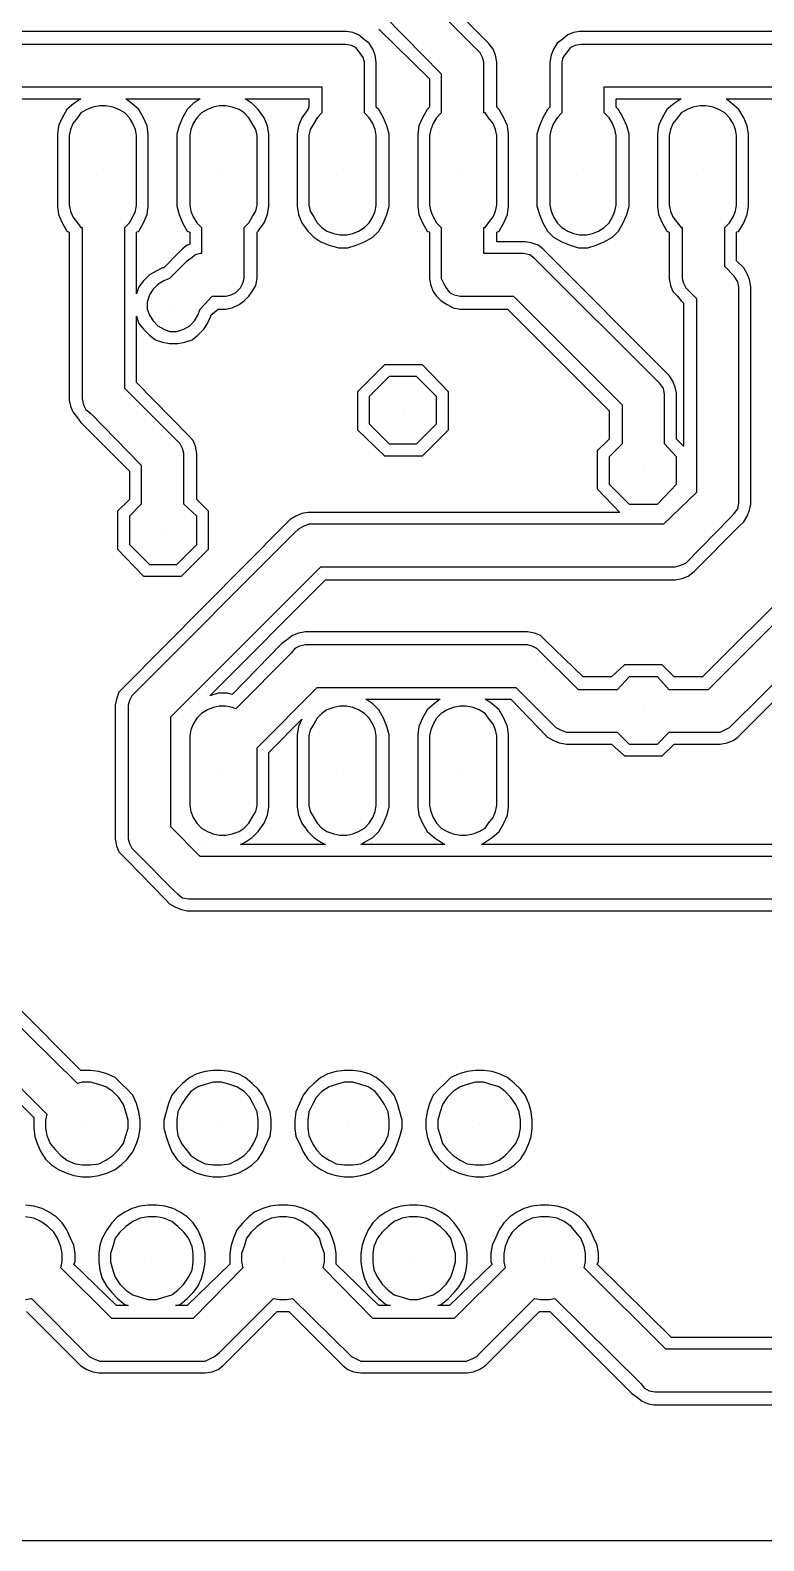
# Model space of a CAD drawing. Extents: x -4564 to 93, y -2074 to 43.
# Drawn here: x -2500 to -1879, y -2074 to -796 of the extents above; entities that cross this region are included whole.
import ezdxf

# ---------------------------------------------------------------- set-up
doc = ezdxf.new("R2010")
doc.units = 0
for name, color, linetype in [('1', 1, 'CONTINUOUS'), ('12', 12, 'CONTINUOUS'), ('3', 3, 'CONTINUOUS'), ('4', 4, 'CONTINUOUS')]:
    doc.layers.add(name, color=color, linetype=linetype)

msp = doc.modelspace()

# ---------------------------------------------------------------- linework, layer by layer
at = {"layer": '1'}
for p, q in [((-2438, -914), (-2438, -914)), ((-2337, -914), (-2337, -914)), ((-2235, -914), (-2235, -914)), ((-2134, -914), (-2134, -914)), ((-2032, -914), (-2032, -914)), ((-1930, -914), (-1930, -914)), ((-2184, -1118), (-2184, -1118)), ((-1981, -1168), (-1981, -1168)), ((-2388, -1219), (-2388, -1219)), ((-1981, -1372), (-1981, -1372)), ((-2337, -1422), (-2337, -1422)), ((-2235, -1422), (-2235, -1422)), ((-2134, -1422), (-2134, -1422))]:
    msp.add_line(p, q, dxfattribs=at)
at = {"layer": '12'}
for p, q in [((-2452, -1721), (-2452, -1721)), ((-2341, -1721), (-2341, -1721)), ((-2231, -1721), (-2231, -1721)), ((-2120, -1721), (-2120, -1721)), ((-2397, -1835), (-2397, -1835)), ((-2286, -1835), (-2286, -1835)), ((-2175, -1835), (-2175, -1835)), ((-2065, -1835), (-2065, -1835))]:
    msp.add_line(p, q, dxfattribs=at)
at = {"layer": '3'}
for p, q in [((-2119, -815), (-2182, -752)), ((-2200, -784), (-2152, -833)), ((-2233, -808), (-2848, -808)), ((-2228, -809), (-2233, -808)), ((-2224, -811), (-2228, -809)), ((-2221, -815), (-2224, -811)), ((-2218, -819), (-2221, -815)), ((-2117, -819), (-2119, -815)), ((-2046, -815), (-2049, -819)), ((-2043, -811), (-2046, -815)), ((-2039, -809), (-2043, -811)), ((-2034, -808), (-2039, -809)), ((-1741, -808), (-2034, -808)), ((-2217, -823), (-2218, -819)), ((-2217, -866), (-2217, -823)), ((-2116, -823), (-2117, -819)), ((-2116, -866), (-2116, -823)), ((-2049, -819), (-2050, -823)), ((-2050, -823), (-2050, -866)), ((-2152, -833), (-2152, -866)), ((-2838, -844), (-2253, -844)), ((-2253, -844), (-2253, -866)), ((-2014, -866), (-2014, -844)), ((-2014, -844), (-1731, -844)), ((-2457, -866), (-2460, -870)), ((-2452, -863), (-2457, -866)), ((-2447, -861), (-2452, -863)), ((-2441, -860), (-2447, -861)), ((-2436, -860), (-2441, -860)), ((-2430, -861), (-2436, -860)), ((-2425, -863), (-2430, -861)), ((-2420, -866), (-2425, -863)), ((-2416, -870), (-2420, -866)), ((-2355, -866), (-2359, -870)), ((-2350, -863), (-2355, -866)), ((-2345, -861), (-2350, -863)), ((-2340, -860), (-2345, -861)), ((-2334, -860), (-2340, -860)), ((-2329, -861), (-2334, -860)), ((-2323, -863), (-2329, -861)), ((-2319, -866), (-2323, -863)), ((-2315, -870), (-2319, -866)), ((-2253, -866), (-2257, -870)), ((-2253, -866), (-2253, -866)), ((-2213, -870), (-2217, -866)), ((-2217, -866), (-2217, -866)), ((-2152, -866), (-2156, -870)), ((-2152, -866), (-2152, -866)), ((-2115, -866), (-2116, -866)), ((-2112, -870), (-2115, -866)), ((-2050, -866), (-2054, -870)), ((-2050, -866), (-2050, -866)), ((-2010, -870), (-2014, -866)), ((-2014, -866), (-2014, -866)), ((-1949, -866), (-1952, -870)), ((-1944, -863), (-1949, -866)), ((-1939, -861), (-1944, -863)), ((-1933, -860), (-1939, -861)), ((-1928, -860), (-1933, -860)), ((-1922, -861), (-1928, -860)), ((-1917, -863), (-1922, -861)), ((-1912, -866), (-1917, -863)), ((-1908, -870), (-1912, -866)), ((-2466, -880), (-2467, -885)), ((-2464, -875), (-2466, -880)), ((-2460, -870), (-2464, -875)), ((-2413, -875), (-2416, -870)), ((-2411, -880), (-2413, -875)), ((-2410, -885), (-2411, -880)), ((-2364, -880), (-2365, -885)), ((-2362, -875), (-2364, -880)), ((-2359, -870), (-2362, -875)), ((-2312, -875), (-2315, -870)), ((-2309, -880), (-2312, -875)), ((-2308, -885), (-2309, -880)), ((-2263, -880), (-2264, -885)), ((-2260, -875), (-2263, -880)), ((-2257, -870), (-2260, -875)), ((-2210, -875), (-2213, -870)), ((-2208, -880), (-2210, -875)), ((-2207, -885), (-2208, -880)), ((-2161, -880), (-2162, -885)), ((-2159, -875), (-2161, -880)), ((-2156, -870), (-2159, -875)), ((-2108, -875), (-2112, -870)), ((-2106, -880), (-2108, -875)), ((-2105, -885), (-2106, -880)), ((-2059, -880), (-2060, -885)), ((-2057, -875), (-2059, -880)), ((-2054, -870), (-2057, -875)), ((-2007, -875), (-2010, -870)), ((-2005, -880), (-2007, -875)), ((-2004, -885), (-2005, -880)), ((-1958, -880), (-1959, -885)), ((-1956, -875), (-1958, -880)), ((-1952, -870), (-1956, -875)), ((-1905, -875), (-1908, -870)), ((-1903, -880), (-1905, -875)), ((-1902, -885), (-1903, -880)), ((-2467, -885), (-2467, -944)), ((-2410, -944), (-2410, -885)), ((-2365, -885), (-2365, -944)), ((-2308, -944), (-2308, -885)), ((-2264, -885), (-2264, -944)), ((-2207, -944), (-2207, -885)), ((-2162, -885), (-2162, -944)), ((-2105, -944), (-2105, -885)), ((-2060, -885), (-2060, -944)), ((-2004, -944), (-2004, -885)), ((-1959, -885), (-1959, -944)), ((-1902, -944), (-1902, -885)), ((-2467, -944), (-2466, -949)), ((-2411, -949), (-2410, -944)), ((-2410, -944), (-2410, -944)), ((-2365, -944), (-2364, -949)), ((-2309, -949), (-2308, -944)), ((-2308, -944), (-2308, -944)), ((-2264, -944), (-2263, -949)), ((-2208, -949), (-2207, -944)), ((-2162, -944), (-2161, -949)), ((-2106, -949), (-2105, -944)), ((-2060, -944), (-2059, -949)), ((-2005, -949), (-2004, -944)), ((-2004, -944), (-2004, -944)), ((-1959, -944), (-1958, -949)), ((-1903, -949), (-1902, -944)), ((-2466, -949), (-2464, -954)), ((-2464, -954), (-2460, -959)), ((-2416, -959), (-2413, -954)), ((-2413, -954), (-2411, -949)), ((-2364, -949), (-2362, -954)), ((-2362, -954), (-2359, -959)), ((-2315, -959), (-2312, -954)), ((-2312, -954), (-2309, -949)), ((-2263, -949), (-2260, -954)), ((-2260, -954), (-2257, -959)), ((-2213, -959), (-2210, -954)), ((-2210, -954), (-2208, -949)), ((-2161, -949), (-2159, -954)), ((-2159, -954), (-2156, -959)), ((-2112, -959), (-2108, -954)), ((-2108, -954), (-2106, -949)), ((-2059, -949), (-2057, -954)), ((-2057, -954), (-2054, -959)), ((-2010, -959), (-2007, -954)), ((-2007, -954), (-2005, -949)), ((-1958, -949), (-1956, -954)), ((-1956, -954), (-1952, -959)), ((-1908, -959), (-1905, -954)), ((-1905, -954), (-1903, -949)), ((-2460, -959), (-2457, -963)), ((-2457, -963), (-2456, -963)), ((-2456, -963), (-2456, -1108)), ((-2420, -963), (-2416, -959)), ((-2420, -1099), (-2420, -963)), ((-2420, -963), (-2420, -963)), ((-2359, -959), (-2355, -963)), ((-2355, -963), (-2355, -963)), ((-2355, -963), (-2355, -985)), ((-2319, -963), (-2315, -959)), ((-2319, -1006), (-2319, -963)), ((-2319, -963), (-2319, -963)), ((-2257, -959), (-2253, -963)), ((-2253, -963), (-2249, -966)), ((-2249, -966), (-2243, -968)), ((-2243, -968), (-2238, -969)), ((-2238, -969), (-2232, -969)), ((-2232, -969), (-2227, -968)), ((-2227, -968), (-2222, -966)), ((-2222, -966), (-2217, -963)), ((-2217, -963), (-2213, -959)), ((-2156, -959), (-2152, -963)), ((-2152, -963), (-2152, -963)), ((-2152, -963), (-2152, -1006)), ((-2116, -985), (-2116, -963)), ((-2116, -963), (-2115, -963)), ((-2115, -963), (-2112, -959)), ((-2054, -959), (-2050, -963)), ((-2050, -963), (-2045, -966)), ((-2045, -966), (-2040, -968)), ((-2040, -968), (-2035, -969)), ((-2035, -969), (-2029, -969)), ((-2029, -969), (-2024, -968)), ((-2024, -968), (-2019, -966)), ((-2019, -966), (-2014, -963)), ((-2014, -963), (-2010, -959)), ((-1952, -959), (-1949, -963)), ((-1949, -963), (-1948, -963)), ((-1948, -963), (-1948, -1006)), ((-1912, -963), (-1908, -959)), ((-1912, -996), (-1912, -963)), ((-1912, -963), (-1912, -963)), ((-2368, -992), (-2382, -1006)), ((-2364, -989), (-2368, -992)), ((-2360, -986), (-2364, -989)), ((-2356, -985), (-2360, -986)), ((-2355, -985), (-2356, -985)), ((-2082, -985), (-2116, -985)), ((-2077, -986), (-2082, -985)), ((-2073, -989), (-2077, -986)), ((-1967, -1095), (-2073, -989)), ((-1904, -1004), (-1912, -996)), ((-2387, -1008), (-2392, -1011)), ((-2382, -1006), (-2387, -1008)), ((-2320, -1010), (-2319, -1006)), ((-2152, -1006), (-2150, -1010)), ((-1948, -1006), (-1947, -1010)), ((-1901, -1009), (-1904, -1004)), ((-1900, -1013), (-1901, -1009)), ((-2399, -1020), (-2401, -1026)), ((-2396, -1015), (-2399, -1020)), ((-2392, -1011), (-2396, -1015)), ((-2356, -1032), (-2346, -1021)), ((-2346, -1021), (-2334, -1021)), ((-2334, -1021), (-2330, -1020)), ((-2330, -1020), (-2326, -1018)), ((-2326, -1018), (-2322, -1014)), ((-2322, -1014), (-2320, -1010)), ((-2150, -1010), (-2148, -1014)), ((-2148, -1014), (-2145, -1018)), ((-2145, -1018), (-2141, -1020)), ((-2141, -1020), (-2136, -1021)), ((-2136, -1021), (-2091, -1021)), ((-2091, -1021), (-1999, -1113)), ((-1947, -1010), (-1945, -1014)), ((-1945, -1014), (-1941, -1018)), ((-1941, -1018), (-1941, -1018)), ((-1941, -1018), (-1936, -1023)), ((-1900, -1196), (-1900, -1013)), ((-2401, -1026), (-2401, -1032)), ((-2401, -1032), (-2399, -1037)), ((-2358, -1037), (-2356, -1032)), ((-1936, -1023), (-1936, -1187)), ((-2399, -1037), (-2396, -1042)), ((-2396, -1042), (-2392, -1046)), ((-2392, -1046), (-2387, -1049)), ((-2370, -1049), (-2365, -1046)), ((-2365, -1046), (-2361, -1042)), ((-2361, -1042), (-2358, -1037)), ((-2387, -1049), (-2382, -1051)), ((-2382, -1051), (-2376, -1051)), ((-2376, -1051), (-2370, -1049)), ((-2373, -1146), (-2420, -1099)), ((-2196, -1089), (-2213, -1106)), ((-2173, -1089), (-2196, -1089)), ((-2156, -1106), (-2173, -1089)), ((-1964, -1099), (-1967, -1095)), ((-1963, -1104), (-1964, -1099)), ((-2456, -1108), (-2455, -1113)), ((-2213, -1106), (-2213, -1129)), ((-2213, -1106), (-2213, -1106)), ((-2156, -1129), (-2156, -1106)), ((-1963, -1146), (-1963, -1104)), ((-2455, -1113), (-2453, -1117)), ((-2453, -1117), (-2449, -1120)), ((-2449, -1120), (-2406, -1164)), ((-1999, -1113), (-1999, -1146)), ((-2213, -1129), (-2196, -1146)), ((-2173, -1146), (-2156, -1129)), ((-2371, -1150), (-2373, -1146)), ((-2370, -1154), (-2371, -1150)), ((-2196, -1146), (-2173, -1146)), ((-1999, -1146), (-2010, -1157)), ((-1953, -1157), (-1963, -1146)), ((-2370, -1197), (-2370, -1154)), ((-2010, -1157), (-2010, -1180)), ((-2010, -1157), (-2010, -1157)), ((-1953, -1180), (-1953, -1157)), ((-2406, -1164), (-2406, -1197)), ((-1747, -1175), (-1926, -1354)), ((-2010, -1180), (-1993, -1197)), ((-1969, -1197), (-1953, -1180)), ((-1936, -1187), (-1964, -1214)), ((-2406, -1197), (-2416, -1207)), ((-2359, -1207), (-2370, -1197)), ((-1993, -1197), (-1969, -1197)), ((-1904, -1205), (-1901, -1201)), ((-1901, -1201), (-1900, -1196)), ((-2416, -1207), (-2416, -1231)), ((-2359, -1231), (-2359, -1207)), ((-2264, -1214), (-2269, -1216)), ((-1964, -1214), (-2264, -1214)), ((-1945, -1247), (-1907, -1208)), ((-1908, -1386), (-1725, -1204)), ((-1907, -1208), (-1904, -1205)), ((-2276, -1221), (-2414, -1359)), ((-2273, -1218), (-2276, -1221)), ((-2276, -1221), (-2276, -1221)), ((-2269, -1216), (-2273, -1218)), ((-2416, -1231), (-2399, -1248)), ((-2376, -1248), (-2359, -1231)), ((-2399, -1248), (-2376, -1248)), ((-2381, -1377), (-2254, -1250)), ((-2254, -1250), (-1954, -1250)), ((-1954, -1250), (-1950, -1249)), ((-1950, -1249), (-1945, -1247)), ((-2267, -1316), (-2272, -1317)), ((-2079, -1316), (-2267, -1316)), ((-2075, -1317), (-2079, -1316)), ((-2279, -1323), (-2326, -1370)), ((-2276, -1319), (-2279, -1323)), ((-2272, -1317), (-2276, -1319)), ((-2071, -1319), (-2075, -1317)), ((-2036, -1354), (-2071, -1319)), ((-2308, -1403), (-2257, -1352)), ((-2257, -1352), (-2089, -1352)), ((-2089, -1352), (-2055, -1386)), ((-2003, -1354), (-2036, -1354)), ((-1993, -1343), (-2003, -1354)), ((-1969, -1343), (-1993, -1343)), ((-1959, -1354), (-1969, -1343)), ((-1926, -1354), (-1959, -1354)), ((-2416, -1363), (-2417, -1367)), ((-2417, -1367), (-2417, -1480)), ((-2414, -1359), (-2416, -1363)), ((-2381, -1470), (-2381, -1377)), ((-2359, -1378), (-2362, -1383)), ((-2355, -1374), (-2359, -1378)), ((-2350, -1371), (-2355, -1374)), ((-2345, -1369), (-2350, -1371)), ((-2340, -1368), (-2345, -1369)), ((-2334, -1368), (-2340, -1368)), ((-2329, -1369), (-2334, -1368)), ((-2326, -1370), (-2329, -1369)), ((-2257, -1378), (-2260, -1383)), ((-2253, -1374), (-2257, -1378)), ((-2249, -1371), (-2253, -1374)), ((-2243, -1369), (-2249, -1371)), ((-2238, -1368), (-2243, -1369)), ((-2232, -1368), (-2238, -1368)), ((-2227, -1369), (-2232, -1368)), ((-2222, -1371), (-2227, -1369)), ((-2217, -1374), (-2222, -1371)), ((-2213, -1378), (-2217, -1374)), ((-2210, -1383), (-2213, -1378)), ((-2156, -1378), (-2159, -1383)), ((-2152, -1374), (-2156, -1378)), ((-2147, -1371), (-2152, -1374)), ((-2142, -1369), (-2147, -1371)), ((-2136, -1368), (-2142, -1369)), ((-2131, -1368), (-2136, -1368)), ((-2125, -1369), (-2131, -1368)), ((-2120, -1371), (-2125, -1369)), ((-2115, -1374), (-2120, -1371)), ((-2112, -1378), (-2115, -1374)), ((-2108, -1383), (-2112, -1378)), ((-2364, -1388), (-2365, -1393)), ((-2365, -1393), (-2365, -1452)), ((-2362, -1383), (-2364, -1388)), ((-2263, -1388), (-2264, -1393)), ((-2264, -1393), (-2264, -1452)), ((-2260, -1383), (-2263, -1388)), ((-2208, -1388), (-2210, -1383)), ((-2207, -1393), (-2208, -1388)), ((-2207, -1452), (-2207, -1393)), ((-2161, -1388), (-2162, -1393)), ((-2162, -1393), (-2162, -1452)), ((-2159, -1383), (-2161, -1388)), ((-2106, -1388), (-2108, -1383)), ((-2105, -1393), (-2106, -1388)), ((-2105, -1452), (-2105, -1393)), ((-2055, -1386), (-2051, -1388)), ((-2051, -1388), (-2046, -1390)), ((-2046, -1390), (-2003, -1390)), ((-2003, -1390), (-1993, -1400)), ((-1969, -1400), (-1959, -1390)), ((-1959, -1390), (-1916, -1390)), ((-1916, -1390), (-1912, -1388)), ((-1912, -1388), (-1908, -1386)), ((-2308, -1452), (-2308, -1403)), ((-1993, -1400), (-1969, -1400)), ((-2365, -1452), (-2364, -1457)), ((-2309, -1457), (-2308, -1452)), ((-2308, -1452), (-2308, -1452)), ((-2264, -1452), (-2263, -1457)), ((-2208, -1457), (-2207, -1452)), ((-2207, -1452), (-2207, -1452)), ((-2162, -1452), (-2161, -1457)), ((-2106, -1457), (-2105, -1452)), ((-2105, -1452), (-2105, -1452)), ((-2364, -1457), (-2362, -1462)), ((-2362, -1462), (-2359, -1467)), ((-2359, -1467), (-2355, -1471)), ((-2319, -1471), (-2315, -1467)), ((-2315, -1467), (-2312, -1462)), ((-2312, -1462), (-2309, -1457)), ((-2263, -1457), (-2260, -1462)), ((-2260, -1462), (-2257, -1467)), ((-2257, -1467), (-2253, -1471)), ((-2217, -1471), (-2213, -1467)), ((-2213, -1467), (-2210, -1462)), ((-2210, -1462), (-2208, -1457)), ((-2161, -1457), (-2159, -1462)), ((-2159, -1462), (-2156, -1467)), ((-2156, -1467), (-2152, -1471)), ((-2115, -1471), (-2112, -1467)), ((-2112, -1467), (-2108, -1462)), ((-2108, -1462), (-2106, -1457)), ((-2417, -1480), (-2416, -1484)), ((-2356, -1495), (-2381, -1470)), ((-2355, -1471), (-2350, -1474)), ((-2350, -1474), (-2345, -1476)), ((-2345, -1476), (-2340, -1477)), ((-2340, -1477), (-2334, -1477)), ((-2334, -1477), (-2329, -1476)), ((-2329, -1476), (-2323, -1474)), ((-2323, -1474), (-2319, -1471)), ((-2253, -1471), (-2249, -1474)), ((-2249, -1474), (-2243, -1476)), ((-2243, -1476), (-2238, -1477)), ((-2238, -1477), (-2232, -1477)), ((-2232, -1477), (-2227, -1476)), ((-2227, -1476), (-2222, -1474)), ((-2222, -1474), (-2217, -1471)), ((-2152, -1471), (-2147, -1474)), ((-2147, -1474), (-2142, -1476)), ((-2142, -1476), (-2136, -1477)), ((-2136, -1477), (-2131, -1477)), ((-2131, -1477), (-2125, -1476)), ((-2125, -1476), (-2120, -1474)), ((-2120, -1474), (-2115, -1471)), ((-2416, -1484), (-2414, -1488)), ((-2414, -1488), (-2410, -1492)), ((-2410, -1492), (-2410, -1492)), ((-2410, -1492), (-2378, -1524)), ((-1605, -1495), (-2356, -1495)), ((-2378, -1524), (-2378, -1524)), ((-2378, -1524), (-2375, -1527)), ((-2375, -1527), (-2371, -1530)), ((-2371, -1530), (-2366, -1531)), ((-2366, -1531), (-1595, -1531)), ((-2460, -1687), (-2522, -1626)), ((-2551, -1648), (-2486, -1713)), ((-2456, -1686), (-2460, -1687)), ((-2449, -1686), (-2456, -1686)), ((-2442, -1688), (-2449, -1686)), ((-2345, -1686), (-2352, -1688)), ((-2338, -1686), (-2345, -1686)), ((-2331, -1688), (-2338, -1686)), ((-2234, -1686), (-2241, -1688)), ((-2227, -1686), (-2234, -1686)), ((-2220, -1688), (-2227, -1686)), ((-2123, -1686), (-2130, -1688)), ((-2116, -1686), (-2123, -1686)), ((-2110, -1688), (-2116, -1686)), ((-2436, -1690), (-2442, -1688)), ((-2430, -1694), (-2436, -1690)), ((-2425, -1699), (-2430, -1694)), ((-2421, -1705), (-2425, -1699)), ((-2368, -1699), (-2372, -1705)), ((-2364, -1694), (-2368, -1699)), ((-2358, -1690), (-2364, -1694)), ((-2352, -1688), (-2358, -1690)), ((-2325, -1690), (-2331, -1688)), ((-2319, -1694), (-2325, -1690)), ((-2314, -1699), (-2319, -1694)), ((-2311, -1705), (-2314, -1699)), ((-2258, -1699), (-2261, -1705)), ((-2253, -1694), (-2258, -1699)), ((-2247, -1690), (-2253, -1694)), ((-2241, -1688), (-2247, -1690)), ((-2214, -1690), (-2220, -1688)), ((-2208, -1694), (-2214, -1690)), ((-2204, -1699), (-2208, -1694)), ((-2200, -1705), (-2204, -1699)), ((-2147, -1699), (-2151, -1705)), ((-2142, -1694), (-2147, -1699)), ((-2136, -1690), (-2142, -1694)), ((-2130, -1688), (-2136, -1690)), ((-2103, -1690), (-2110, -1688)), ((-2098, -1694), (-2103, -1690)), ((-2093, -1699), (-2098, -1694)), ((-2089, -1705), (-2093, -1699)), ((-2419, -1711), (-2421, -1705)), ((-2417, -1718), (-2419, -1711)), ((-2375, -1711), (-2376, -1718)), ((-2372, -1705), (-2375, -1711)), ((-2308, -1711), (-2311, -1705)), ((-2307, -1718), (-2308, -1711)), ((-2264, -1711), (-2265, -1718)), ((-2261, -1705), (-2264, -1711)), ((-2197, -1711), (-2200, -1705)), ((-2196, -1718), (-2197, -1711)), ((-2153, -1711), (-2155, -1718)), ((-2151, -1705), (-2153, -1711)), ((-2086, -1711), (-2089, -1705)), ((-2085, -1718), (-2086, -1711)), ((-2486, -1713), (-2487, -1718)), ((-2487, -1718), (-2487, -1725)), ((-2487, -1725), (-2486, -1731)), ((-2419, -1731), (-2417, -1725)), ((-2417, -1725), (-2417, -1718)), ((-2376, -1718), (-2376, -1725)), ((-2376, -1718), (-2376, -1718)), ((-2376, -1725), (-2375, -1731)), ((-2308, -1731), (-2307, -1725)), ((-2307, -1725), (-2307, -1718)), ((-2265, -1718), (-2265, -1725)), ((-2265, -1718), (-2265, -1718)), ((-2265, -1725), (-2264, -1731)), ((-2197, -1731), (-2196, -1725)), ((-2196, -1725), (-2196, -1718)), ((-2155, -1718), (-2155, -1725)), ((-2155, -1718), (-2155, -1718)), ((-2155, -1725), (-2153, -1731)), ((-2086, -1731), (-2085, -1725)), ((-2085, -1725), (-2085, -1718)), ((-2486, -1731), (-2483, -1738)), ((-2483, -1738), (-2479, -1743)), ((-2425, -1743), (-2421, -1738)), ((-2421, -1738), (-2419, -1731)), ((-2375, -1731), (-2372, -1738)), ((-2372, -1738), (-2368, -1743)), ((-2314, -1743), (-2311, -1738)), ((-2311, -1738), (-2308, -1731)), ((-2264, -1731), (-2261, -1738)), ((-2261, -1738), (-2258, -1743)), ((-2204, -1743), (-2200, -1738)), ((-2200, -1738), (-2197, -1731)), ((-2153, -1731), (-2151, -1738)), ((-2151, -1738), (-2147, -1743)), ((-2093, -1743), (-2089, -1738)), ((-2089, -1738), (-2086, -1731)), ((-2479, -1743), (-2474, -1748)), ((-2474, -1748), (-2469, -1752)), ((-2436, -1752), (-2430, -1748)), ((-2430, -1748), (-2425, -1743)), ((-2368, -1743), (-2364, -1748)), ((-2364, -1748), (-2358, -1752)), ((-2325, -1752), (-2319, -1748)), ((-2319, -1748), (-2314, -1743)), ((-2258, -1743), (-2253, -1748)), ((-2253, -1748), (-2247, -1752)), ((-2214, -1752), (-2208, -1748)), ((-2208, -1748), (-2204, -1743)), ((-2147, -1743), (-2142, -1748)), ((-2142, -1748), (-2136, -1752)), ((-2103, -1752), (-2098, -1748)), ((-2098, -1748), (-2093, -1743)), ((-2469, -1752), (-2462, -1755)), ((-2462, -1755), (-2456, -1756)), ((-2456, -1756), (-2449, -1756)), ((-2449, -1756), (-2442, -1755)), ((-2442, -1755), (-2436, -1752)), ((-2358, -1752), (-2352, -1755)), ((-2352, -1755), (-2345, -1756)), ((-2345, -1756), (-2338, -1756)), ((-2338, -1756), (-2331, -1755)), ((-2331, -1755), (-2325, -1752)), ((-2247, -1752), (-2241, -1755)), ((-2241, -1755), (-2234, -1756)), ((-2234, -1756), (-2227, -1756)), ((-2227, -1756), (-2220, -1755)), ((-2220, -1755), (-2214, -1752)), ((-2136, -1752), (-2130, -1755)), ((-2130, -1755), (-2123, -1756)), ((-2123, -1756), (-2116, -1756)), ((-2116, -1756), (-2110, -1755)), ((-2110, -1755), (-2103, -1752)), ((-2497, -1801), (-2504, -1800)), ((-2491, -1804), (-2497, -1801)), ((-2407, -1801), (-2413, -1804)), ((-2400, -1800), (-2407, -1801)), ((-2393, -1800), (-2400, -1800)), ((-2387, -1801), (-2393, -1800)), ((-2380, -1804), (-2387, -1801)), ((-2296, -1801), (-2302, -1804)), ((-2289, -1800), (-2296, -1801)), ((-2283, -1800), (-2289, -1800)), ((-2276, -1801), (-2283, -1800)), ((-2270, -1804), (-2276, -1801)), ((-2185, -1801), (-2192, -1804)), ((-2179, -1800), (-2185, -1801)), ((-2172, -1800), (-2179, -1800)), ((-2165, -1801), (-2172, -1800)), ((-2159, -1804), (-2165, -1801)), ((-2075, -1801), (-2081, -1804)), ((-2068, -1800), (-2075, -1801)), ((-2061, -1800), (-2068, -1800)), ((-2054, -1801), (-2061, -1800)), ((-2048, -1804), (-2054, -1801)), ((-2485, -1808), (-2491, -1804)), ((-2480, -1813), (-2485, -1808)), ((-2477, -1818), (-2480, -1813)), ((-2424, -1813), (-2428, -1818)), ((-2419, -1808), (-2424, -1813)), ((-2413, -1804), (-2419, -1808)), ((-2375, -1808), (-2380, -1804)), ((-2370, -1813), (-2375, -1808)), ((-2366, -1818), (-2370, -1813)), ((-2313, -1813), (-2317, -1818)), ((-2308, -1808), (-2313, -1813)), ((-2302, -1804), (-2308, -1808)), ((-2264, -1808), (-2270, -1804)), ((-2259, -1813), (-2264, -1808)), ((-2255, -1818), (-2259, -1813)), ((-2202, -1813), (-2206, -1818)), ((-2197, -1808), (-2202, -1813)), ((-2192, -1804), (-2197, -1808)), ((-2153, -1808), (-2159, -1804)), ((-2148, -1813), (-2153, -1808)), ((-2144, -1818), (-2148, -1813)), ((-2092, -1813), (-2095, -1818)), ((-2087, -1808), (-2092, -1813)), ((-2081, -1804), (-2087, -1808)), ((-2042, -1808), (-2048, -1804)), ((-2038, -1813), (-2042, -1808)), ((-2034, -1818), (-2038, -1813)), ((-2474, -1825), (-2477, -1818)), ((-2473, -1831), (-2474, -1825)), ((-2430, -1825), (-2432, -1831)), ((-2428, -1818), (-2430, -1825)), ((-2363, -1825), (-2366, -1818)), ((-2362, -1831), (-2363, -1825)), ((-2319, -1825), (-2321, -1831)), ((-2317, -1818), (-2319, -1825)), ((-2253, -1825), (-2255, -1818)), ((-2251, -1831), (-2253, -1825)), ((-2209, -1825), (-2210, -1831)), ((-2206, -1818), (-2209, -1825)), ((-2142, -1825), (-2144, -1818)), ((-2140, -1831), (-2142, -1825)), ((-2098, -1825), (-2099, -1831)), ((-2095, -1818), (-2098, -1825)), ((-2031, -1825), (-2034, -1818)), ((-2030, -1831), (-2031, -1825)), ((-2474, -1843), (-2473, -1838)), ((-2473, -1838), (-2473, -1831)), ((-2432, -1831), (-2432, -1838)), ((-2432, -1831), (-2432, -1831)), ((-2432, -1838), (-2430, -1845)), ((-2363, -1845), (-2362, -1838)), ((-2362, -1838), (-2362, -1831)), ((-2321, -1831), (-2321, -1838)), ((-2321, -1831), (-2321, -1831)), ((-2321, -1838), (-2320, -1843)), ((-2252, -1843), (-2251, -1838)), ((-2251, -1838), (-2251, -1831)), ((-2210, -1831), (-2210, -1838)), ((-2210, -1831), (-2210, -1831)), ((-2210, -1838), (-2209, -1845)), ((-2142, -1845), (-2140, -1838)), ((-2140, -1838), (-2140, -1831)), ((-2099, -1831), (-2099, -1838)), ((-2099, -1838), (-2098, -1843)), ((-2031, -1843), (-2030, -1838)), ((-2030, -1838), (-2030, -1831)), ((-2431, -1886), (-2474, -1843)), ((-2430, -1845), (-2428, -1851)), ((-2428, -1851), (-2424, -1857)), ((-2370, -1857), (-2366, -1851)), ((-2366, -1851), (-2363, -1845)), ((-2320, -1843), (-2362, -1886)), ((-2210, -1886), (-2252, -1843)), ((-2209, -1845), (-2206, -1851)), ((-2206, -1851), (-2202, -1857)), ((-2148, -1857), (-2144, -1851)), ((-2144, -1851), (-2142, -1845)), ((-2098, -1843), (-2141, -1886)), ((-1962, -1912), (-2031, -1843)), ((-2424, -1857), (-2419, -1862)), ((-2419, -1862), (-2413, -1866)), ((-2380, -1866), (-2375, -1862)), ((-2375, -1862), (-2370, -1857)), ((-2202, -1857), (-2197, -1862)), ((-2197, -1862), (-2192, -1866)), ((-2159, -1866), (-2153, -1862)), ((-2153, -1862), (-2148, -1857)), ((-2504, -1870), (-2499, -1869)), ((-2499, -1869), (-2450, -1918)), ((-2413, -1866), (-2407, -1868)), ((-2407, -1868), (-2400, -1870)), ((-2400, -1870), (-2393, -1870)), ((-2393, -1870), (-2387, -1868)), ((-2387, -1868), (-2380, -1866)), ((-2340, -1915), (-2294, -1869)), ((-2294, -1869), (-2289, -1870)), ((-2289, -1870), (-2283, -1870)), ((-2283, -1870), (-2278, -1869)), ((-2278, -1869), (-2228, -1918)), ((-2192, -1866), (-2185, -1868)), ((-2185, -1868), (-2179, -1870)), ((-2179, -1870), (-2172, -1870)), ((-2172, -1870), (-2165, -1868)), ((-2165, -1868), (-2159, -1866)), ((-2119, -1915), (-2073, -1869)), ((-2073, -1869), (-2068, -1870)), ((-2068, -1870), (-2061, -1870)), ((-2061, -1870), (-2056, -1869)), ((-2056, -1869), (-1983, -1941)), ((-2362, -1886), (-2431, -1886)), ((-2141, -1886), (-2210, -1886)), ((-2344, -1918), (-2340, -1915)), ((-2122, -1918), (-2119, -1915)), ((-2119, -1915), (-2119, -1915)), ((-1603, -1912), (-1962, -1912)), ((-2450, -1918), (-2446, -1920)), ((-2446, -1920), (-2441, -1922)), ((-2441, -1922), (-2352, -1922)), ((-2352, -1922), (-2348, -1920)), ((-2348, -1920), (-2344, -1918)), ((-2228, -1918), (-2224, -1920)), ((-2224, -1920), (-2220, -1922)), ((-2220, -1922), (-2131, -1922)), ((-2131, -1922), (-2126, -1920)), ((-2126, -1920), (-2122, -1918)), ((-1983, -1941), (-1983, -1941)), ((-1983, -1941), (-1980, -1945)), ((-1980, -1945), (-1976, -1947)), ((-1976, -1947), (-1971, -1948)), ((-1971, -1948), (-1603, -1948)), ((59, -2074), (-4530, -2074))]:
    msp.add_line(p, q, dxfattribs=at)
at = {"layer": '4'}
for p, q in [((-2112, -807), (-2175, -744)), ((-2232, -797), (-2848, -797)), ((-2227, -798), (-2232, -797)), ((-2222, -800), (-2227, -798)), ((-2217, -804), (-2222, -800)), ((-2213, -807), (-2217, -804)), ((-2205, -795), (-2162, -837)), ((-2050, -804), (-2054, -807)), ((-2045, -800), (-2050, -804)), ((-2040, -798), (-2045, -800)), ((-2035, -797), (-2040, -798)), ((-1745, -797), (-2035, -797)), ((-2210, -812), (-2213, -807)), ((-2208, -817), (-2210, -812)), ((-2207, -823), (-2208, -817)), ((-2108, -812), (-2112, -807)), ((-2106, -817), (-2108, -812)), ((-2105, -823), (-2106, -817)), ((-2059, -817), (-2060, -823)), ((-2057, -812), (-2059, -817)), ((-2054, -807), (-2057, -812)), ((-2207, -861), (-2207, -823)), ((-2105, -861), (-2105, -823)), ((-2060, -823), (-2060, -861)), ((-2162, -837), (-2162, -861)), ((-2521, -854), (-2457, -854)), ((-2457, -854), (-2463, -858)), ((-2414, -858), (-2419, -854)), ((-2419, -854), (-2356, -854)), ((-2356, -854), (-2362, -858)), ((-2312, -858), (-2318, -854)), ((-2318, -854), (-2264, -854)), ((-2264, -854), (-2264, -861)), ((-2004, -861), (-2004, -854)), ((-2004, -854), (-1949, -854)), ((-1949, -854), (-1955, -858)), ((-1906, -858), (-1911, -854)), ((-1911, -854), (-1848, -854)), ((-2469, -863), (-2473, -870)), ((-2463, -858), (-2469, -863)), ((-2408, -863), (-2414, -858)), ((-2404, -870), (-2408, -863)), ((-2367, -863), (-2371, -870)), ((-2362, -858), (-2367, -863)), ((-2307, -863), (-2312, -858)), ((-2302, -870), (-2307, -863)), ((-2265, -863), (-2270, -870)), ((-2264, -861), (-2265, -863)), ((-2205, -863), (-2207, -861)), ((-2201, -870), (-2205, -863)), ((-2164, -863), (-2168, -870)), ((-2162, -861), (-2164, -863)), ((-2103, -863), (-2105, -861)), ((-2099, -870), (-2103, -863)), ((-2062, -863), (-2066, -870)), ((-2060, -861), (-2062, -863)), ((-2002, -863), (-2004, -861)), ((-1998, -870), (-2002, -863)), ((-1961, -863), (-1965, -870)), ((-1955, -858), (-1961, -863)), ((-1900, -863), (-1906, -858)), ((-1896, -870), (-1900, -863)), ((-2476, -877), (-2477, -884)), ((-2473, -870), (-2476, -877)), ((-2401, -877), (-2404, -870)), ((-2400, -884), (-2401, -877)), ((-2374, -877), (-2376, -884)), ((-2371, -870), (-2374, -877)), ((-2299, -877), (-2302, -870)), ((-2298, -884), (-2299, -877)), ((-2273, -877), (-2274, -884)), ((-2270, -870), (-2273, -877)), ((-2198, -877), (-2201, -870)), ((-2196, -884), (-2198, -877)), ((-2171, -877), (-2172, -884)), ((-2168, -870), (-2171, -877)), ((-2096, -877), (-2099, -870)), ((-2095, -884), (-2096, -877)), ((-2069, -877), (-2071, -884)), ((-2066, -870), (-2069, -877)), ((-1995, -877), (-1998, -870)), ((-1993, -884), (-1995, -877)), ((-1968, -877), (-1969, -884)), ((-1965, -870), (-1968, -877)), ((-1893, -877), (-1896, -870)), ((-1892, -884), (-1893, -877)), ((-2477, -884), (-2477, -945)), ((-2400, -945), (-2400, -884)), ((-2376, -884), (-2376, -945)), ((-2298, -945), (-2298, -884)), ((-2274, -884), (-2274, -945)), ((-2196, -945), (-2196, -884)), ((-2172, -884), (-2172, -945)), ((-2095, -945), (-2095, -884)), ((-2071, -884), (-2071, -945)), ((-1993, -945), (-1993, -884)), ((-1969, -884), (-1969, -945)), ((-1892, -945), (-1892, -884)), ((-2477, -945), (-2476, -952)), ((-2401, -952), (-2400, -945)), ((-2376, -945), (-2374, -952)), ((-2299, -952), (-2298, -945)), ((-2274, -945), (-2273, -952)), ((-2198, -952), (-2196, -945)), ((-2172, -945), (-2171, -952)), ((-2096, -952), (-2095, -945)), ((-2071, -945), (-2069, -952)), ((-1995, -952), (-1993, -945)), ((-1969, -945), (-1968, -952)), ((-1893, -952), (-1892, -945)), ((-2476, -952), (-2473, -959)), ((-2404, -959), (-2401, -952)), ((-2374, -952), (-2371, -959)), ((-2302, -959), (-2299, -952)), ((-2273, -952), (-2270, -959)), ((-2201, -959), (-2198, -952)), ((-2171, -952), (-2168, -959)), ((-2099, -959), (-2096, -952)), ((-2069, -952), (-2066, -959)), ((-1998, -959), (-1995, -952)), ((-1968, -952), (-1965, -959)), ((-1896, -959), (-1893, -952)), ((-2473, -959), (-2469, -966)), ((-2469, -966), (-2467, -967)), ((-2467, -967), (-2467, -1109)), ((-2410, -967), (-2408, -966)), ((-2410, -1019), (-2410, -967)), ((-2410, -967), (-2410, -967)), ((-2408, -966), (-2404, -959)), ((-2371, -959), (-2367, -966)), ((-2367, -966), (-2365, -967)), ((-2365, -967), (-2365, -977)), ((-2308, -967), (-2307, -966)), ((-2308, -1006), (-2308, -967)), ((-2307, -966), (-2302, -959)), ((-2270, -959), (-2265, -966)), ((-2265, -966), (-2260, -971)), ((-2260, -971), (-2254, -975)), ((-2217, -975), (-2210, -971)), ((-2210, -971), (-2205, -966)), ((-2205, -966), (-2201, -959)), ((-2168, -959), (-2164, -966)), ((-2164, -966), (-2162, -967)), ((-2162, -967), (-2162, -1006)), ((-2105, -967), (-2103, -966)), ((-2105, -975), (-2105, -967)), ((-2103, -966), (-2099, -959)), ((-2066, -959), (-2062, -966)), ((-2062, -966), (-2057, -971)), ((-2057, -971), (-2050, -975)), ((-2014, -975), (-2007, -971)), ((-2007, -971), (-2002, -966)), ((-2002, -966), (-1998, -959)), ((-1965, -959), (-1961, -966)), ((-1961, -966), (-1959, -967)), ((-1959, -967), (-1959, -1006)), ((-1902, -967), (-1900, -966)), ((-1902, -991), (-1902, -967)), ((-1900, -966), (-1896, -959)), ((-2371, -981), (-2375, -985)), ((-2367, -978), (-2371, -981)), ((-2365, -977), (-2367, -978)), ((-2254, -975), (-2247, -978)), ((-2247, -978), (-2239, -980)), ((-2239, -980), (-2231, -980)), ((-2231, -980), (-2224, -978)), ((-2224, -978), (-2217, -975)), ((-2081, -975), (-2105, -975)), ((-2076, -976), (-2081, -975)), ((-2070, -978), (-2076, -976)), ((-2066, -981), (-2070, -978)), ((-1959, -1088), (-2066, -981)), ((-2050, -975), (-2043, -978)), ((-2043, -978), (-2036, -980)), ((-2036, -980), (-2028, -980)), ((-2028, -980), (-2021, -978)), ((-2021, -978), (-2014, -975)), ((-2375, -985), (-2387, -997)), ((-1896, -997), (-1902, -991)), ((-2404, -1008), (-2408, -1013)), ((-2399, -1003), (-2404, -1008)), ((-2394, -1000), (-2399, -1003)), ((-2388, -997), (-2394, -1000)), ((-2387, -997), (-2388, -997)), ((-2309, -1012), (-2308, -1006)), ((-2162, -1006), (-2161, -1012)), ((-1959, -1006), (-1958, -1012)), ((-1893, -1002), (-1896, -997)), ((-1891, -1007), (-1893, -1002)), ((-1890, -1013), (-1891, -1007)), ((-2408, -1013), (-2410, -1019)), ((-2319, -1025), (-2315, -1021)), ((-2315, -1021), (-2312, -1017)), ((-2312, -1017), (-2309, -1012)), ((-2161, -1012), (-2159, -1017)), ((-2159, -1017), (-2156, -1021)), ((-2156, -1021), (-2152, -1025)), ((-1958, -1012), (-1956, -1017)), ((-1956, -1017), (-1952, -1021)), ((-1952, -1021), (-1949, -1025)), ((-1890, -1197), (-1890, -1013)), ((-2379, -1029), (-2379, -1029)), ((-2347, -1037), (-2341, -1032)), ((-2341, -1032), (-2334, -1032)), ((-2334, -1032), (-2329, -1031)), ((-2329, -1031), (-2323, -1028)), ((-2323, -1028), (-2319, -1025)), ((-2152, -1025), (-2147, -1028)), ((-2147, -1028), (-2142, -1031)), ((-2142, -1031), (-2136, -1032)), ((-2136, -1032), (-2096, -1032)), ((-2096, -1032), (-2010, -1118)), ((-1949, -1025), (-1949, -1025)), ((-1949, -1025), (-1947, -1027)), ((-1947, -1027), (-1947, -1148)), ((-2410, -1094), (-2410, -1038)), ((-2410, -1038), (-2408, -1044)), ((-2408, -1044), (-2404, -1049)), ((-2353, -1049), (-2350, -1044)), ((-2350, -1044), (-2347, -1038)), ((-2347, -1038), (-2347, -1037)), ((-2404, -1049), (-2399, -1054)), ((-2399, -1054), (-2394, -1058)), ((-2394, -1058), (-2388, -1060)), ((-2388, -1060), (-2382, -1061)), ((-2375, -1061), (-2369, -1060)), ((-2369, -1060), (-2363, -1058)), ((-2363, -1058), (-2358, -1054)), ((-2358, -1054), (-2353, -1049)), ((-2382, -1061), (-2375, -1061)), ((-2200, -1079), (-2223, -1102)), ((-2168, -1079), (-2200, -1079)), ((-2146, -1102), (-2168, -1079)), ((-2366, -1139), (-2410, -1094)), ((-1956, -1093), (-1959, -1088)), ((-1954, -1098), (-1956, -1093)), ((-1953, -1103), (-1954, -1098)), ((-2467, -1109), (-2466, -1114)), ((-2223, -1102), (-2223, -1134)), ((-2223, -1102), (-2223, -1102)), ((-2146, -1134), (-2146, -1102)), ((-1953, -1142), (-1953, -1103)), ((-2466, -1114), (-2464, -1119)), ((-2464, -1119), (-2460, -1124)), ((-2460, -1124), (-2457, -1128)), ((-2010, -1118), (-2010, -1142)), ((-2457, -1128), (-2416, -1169)), ((-2223, -1134), (-2200, -1156)), ((-2168, -1156), (-2146, -1134)), ((-2362, -1143), (-2366, -1139)), ((-2360, -1148), (-2362, -1143)), ((-2359, -1154), (-2360, -1148)), ((-2010, -1142), (-2020, -1152)), ((-1947, -1148), (-1953, -1142)), ((-2359, -1193), (-2359, -1154)), ((-2200, -1156), (-2168, -1156)), ((-2020, -1152), (-2020, -1184)), ((-2416, -1169), (-2416, -1193)), ((-1755, -1168), (-1931, -1343)), ((-2020, -1184), (-2001, -1204)), ((-2416, -1193), (-2426, -1203)), ((-2349, -1203), (-2359, -1193)), ((-1891, -1202), (-1890, -1197)), ((-2426, -1203), (-2426, -1235)), ((-2284, -1214), (-2421, -1352)), ((-2349, -1235), (-2349, -1203)), ((-2280, -1210), (-2284, -1214)), ((-2284, -1214), (-2284, -1214)), ((-2275, -1207), (-2280, -1210)), ((-2270, -1205), (-2275, -1207)), ((-2265, -1204), (-2270, -1205)), ((-2001, -1204), (-2265, -1204)), ((-1901, -1394), (-1721, -1214)), ((-1900, -1216), (-1896, -1212)), ((-1896, -1212), (-1893, -1207)), ((-1893, -1207), (-1891, -1202)), ((-1938, -1254), (-1900, -1216)), ((-1900, -1216), (-1900, -1216)), ((-2426, -1235), (-2404, -1258)), ((-2372, -1258), (-2349, -1235)), ((-2404, -1258), (-2372, -1258)), ((-2348, -1359), (-2250, -1261)), ((-2250, -1261), (-1954, -1261)), ((-1954, -1261), (-1948, -1260)), ((-1948, -1260), (-1943, -1258)), ((-1943, -1258), (-1938, -1254)), ((-2287, -1315), (-2329, -1358)), ((-2283, -1312), (-2287, -1315)), ((-2278, -1308), (-2283, -1312)), ((-2273, -1306), (-2278, -1308)), ((-2267, -1305), (-2273, -1306)), ((-2079, -1305), (-2267, -1305)), ((-2073, -1306), (-2079, -1305)), ((-2068, -1308), (-2073, -1306)), ((-2064, -1312), (-2068, -1308)), ((-2032, -1343), (-2064, -1312)), ((-1997, -1333), (-2008, -1343)), ((-1965, -1333), (-1997, -1333)), ((-1955, -1343), (-1965, -1333)), ((-2421, -1352), (-2425, -1356)), ((-2008, -1343), (-2032, -1343)), ((-1931, -1343), (-1955, -1343)), ((-2427, -1362), (-2428, -1367)), ((-2428, -1367), (-2428, -1480)), ((-2425, -1356), (-2427, -1362)), ((-2341, -1357), (-2348, -1359)), ((-2333, -1357), (-2341, -1357)), ((-2329, -1358), (-2333, -1357)), ((-2210, -1366), (-2216, -1362)), ((-2216, -1362), (-2153, -1362)), ((-2205, -1371), (-2210, -1366)), ((-2158, -1366), (-2164, -1371)), ((-2153, -1362), (-2158, -1366)), ((-2109, -1366), (-2115, -1362)), ((-2115, -1362), (-2093, -1362)), ((-2103, -1371), (-2109, -1366)), ((-2093, -1362), (-2062, -1394)), ((-2298, -1407), (-2270, -1379)), ((-2270, -1379), (-2273, -1385)), ((-2201, -1378), (-2205, -1371)), ((-2198, -1385), (-2201, -1378)), ((-2168, -1378), (-2171, -1385)), ((-2164, -1371), (-2168, -1378)), ((-2099, -1378), (-2103, -1371)), ((-2096, -1385), (-2099, -1378)), ((-2273, -1385), (-2274, -1392)), ((-2274, -1392), (-2274, -1453)), ((-2196, -1392), (-2198, -1385)), ((-2196, -1453), (-2196, -1392)), ((-2171, -1385), (-2172, -1392)), ((-2172, -1392), (-2172, -1453)), ((-2095, -1392), (-2096, -1385)), ((-2095, -1453), (-2095, -1392)), ((-2062, -1394), (-2057, -1397)), ((-2057, -1397), (-2052, -1399)), ((-2052, -1399), (-2046, -1400)), ((-2046, -1400), (-2008, -1400)), ((-2008, -1400), (-1997, -1410)), ((-1965, -1410), (-1955, -1400)), ((-1955, -1400), (-1916, -1400)), ((-1916, -1400), (-1910, -1399)), ((-1910, -1399), (-1905, -1397)), ((-1905, -1397), (-1901, -1394)), ((-2298, -1453), (-2298, -1407)), ((-1997, -1410), (-1965, -1410)), ((-2299, -1460), (-2298, -1453)), ((-2274, -1453), (-2273, -1460)), ((-2198, -1460), (-2196, -1453)), ((-2172, -1453), (-2171, -1460)), ((-2096, -1460), (-2095, -1453)), ((-2307, -1474), (-2302, -1467)), ((-2302, -1467), (-2299, -1460)), ((-2273, -1460), (-2270, -1467)), ((-2270, -1467), (-2265, -1474)), ((-2205, -1474), (-2201, -1467)), ((-2201, -1467), (-2198, -1460)), ((-2171, -1460), (-2168, -1467)), ((-2168, -1467), (-2164, -1474)), ((-2103, -1474), (-2099, -1467)), ((-2099, -1467), (-2096, -1460)), ((-2428, -1480), (-2427, -1486)), ((-2318, -1483), (-2312, -1479)), ((-2312, -1479), (-2307, -1474)), ((-2265, -1474), (-2260, -1479)), ((-2260, -1479), (-2254, -1483)), ((-2217, -1483), (-2210, -1479)), ((-2210, -1479), (-2205, -1474)), ((-2164, -1474), (-2158, -1479)), ((-2158, -1479), (-2152, -1483)), ((-2115, -1483), (-2109, -1479)), ((-2109, -1479), (-2103, -1474)), ((-2427, -1486), (-2425, -1491)), ((-2425, -1491), (-2421, -1495)), ((-2421, -1495), (-2417, -1499)), ((-2352, -1485), (-2352, -1485)), ((-2352, -1485), (-2352, -1485)), ((-2352, -1485), (-2352, -1485)), ((-2352, -1485), (-2352, -1485)), ((-2322, -1485), (-2318, -1483)), ((-2250, -1485), (-2322, -1485)), ((-2318, -1483), (-2318, -1483)), ((-2254, -1483), (-2250, -1485)), ((-2220, -1485), (-2217, -1483)), ((-2149, -1485), (-2220, -1485)), ((-2217, -1483), (-2217, -1483)), ((-2152, -1483), (-2149, -1485)), ((-2118, -1485), (-2115, -1483)), ((-1610, -1485), (-2118, -1485)), ((-2115, -1483), (-2115, -1483)), ((-2417, -1499), (-2417, -1499)), ((-2417, -1499), (-2386, -1531)), ((-2386, -1531), (-2386, -1531)), ((-2386, -1531), (-2382, -1535)), ((-2382, -1535), (-2377, -1538)), ((-2377, -1538), (-2372, -1540)), ((-2372, -1540), (-2367, -1541)), ((-2367, -1541), (-1595, -1541)), ((-2457, -1676), (-2512, -1621)), ((-2558, -1655), (-2497, -1716)), ((-2456, -1676), (-2457, -1676)), ((-2449, -1676), (-2456, -1676)), ((-2442, -1677), (-2449, -1676)), ((-2435, -1679), (-2442, -1677)), ((-2428, -1682), (-2435, -1679)), ((-2423, -1687), (-2428, -1682)), ((-2365, -1682), (-2371, -1687)), ((-2359, -1679), (-2365, -1682)), ((-2352, -1677), (-2359, -1679)), ((-2345, -1676), (-2352, -1677)), ((-2338, -1676), (-2345, -1676)), ((-2331, -1677), (-2338, -1676)), ((-2324, -1679), (-2331, -1677)), ((-2318, -1682), (-2324, -1679)), ((-2312, -1687), (-2318, -1682)), ((-2254, -1682), (-2260, -1687)), ((-2248, -1679), (-2254, -1682)), ((-2241, -1677), (-2248, -1679)), ((-2234, -1676), (-2241, -1677)), ((-2227, -1676), (-2234, -1676)), ((-2220, -1677), (-2227, -1676)), ((-2213, -1679), (-2220, -1677)), ((-2207, -1682), (-2213, -1679)), ((-2201, -1687), (-2207, -1682)), ((-2144, -1682), (-2149, -1687)), ((-2137, -1679), (-2144, -1682)), ((-2130, -1677), (-2137, -1679)), ((-2123, -1676), (-2130, -1677)), ((-2116, -1676), (-2123, -1676)), ((-2109, -1677), (-2116, -1676)), ((-2103, -1679), (-2109, -1677)), ((-2096, -1682), (-2103, -1679)), ((-2090, -1687), (-2096, -1682)), ((-2418, -1692), (-2423, -1687)), ((-2413, -1697), (-2418, -1692)), ((-2410, -1704), (-2413, -1697)), ((-2380, -1697), (-2383, -1704)), ((-2376, -1692), (-2380, -1697)), ((-2371, -1687), (-2376, -1692)), ((-2307, -1692), (-2312, -1687)), ((-2303, -1697), (-2307, -1692)), ((-2300, -1704), (-2303, -1697)), ((-2269, -1697), (-2272, -1704)), ((-2265, -1692), (-2269, -1697)), ((-2260, -1687), (-2265, -1692)), ((-2196, -1692), (-2201, -1687)), ((-2192, -1697), (-2196, -1692)), ((-2189, -1704), (-2192, -1697)), ((-2159, -1697), (-2162, -1704)), ((-2154, -1692), (-2159, -1697)), ((-2149, -1687), (-2154, -1692)), ((-2085, -1692), (-2090, -1687)), ((-2081, -1697), (-2085, -1692)), ((-2078, -1704), (-2081, -1697)), ((-2408, -1711), (-2410, -1704)), ((-2407, -1718), (-2408, -1711)), ((-2385, -1711), (-2387, -1718)), ((-2383, -1704), (-2385, -1711)), ((-2297, -1711), (-2300, -1704)), ((-2296, -1718), (-2297, -1711)), ((-2275, -1711), (-2276, -1718)), ((-2272, -1704), (-2275, -1711)), ((-2187, -1711), (-2189, -1704)), ((-2185, -1718), (-2187, -1711)), ((-2164, -1711), (-2165, -1718)), ((-2162, -1704), (-2164, -1711)), ((-2076, -1711), (-2078, -1704)), ((-2075, -1718), (-2076, -1711)), ((-2497, -1716), (-2497, -1718)), ((-2497, -1718), (-2497, -1725)), ((-2497, -1725), (-2496, -1732)), ((-2408, -1732), (-2407, -1725)), ((-2407, -1725), (-2407, -1718)), ((-2387, -1718), (-2387, -1725)), ((-2387, -1718), (-2387, -1718)), ((-2387, -1725), (-2385, -1732)), ((-2297, -1732), (-2296, -1725)), ((-2296, -1725), (-2296, -1718)), ((-2276, -1718), (-2276, -1725)), ((-2276, -1718), (-2276, -1718)), ((-2276, -1725), (-2275, -1732)), ((-2187, -1732), (-2185, -1725)), ((-2185, -1725), (-2185, -1718)), ((-2165, -1718), (-2165, -1725)), ((-2165, -1718), (-2165, -1718)), ((-2165, -1725), (-2164, -1732)), ((-2076, -1732), (-2075, -1725)), ((-2075, -1725), (-2075, -1718)), ((-2496, -1732), (-2494, -1738)), ((-2494, -1738), (-2491, -1745)), ((-2413, -1745), (-2410, -1738)), ((-2410, -1738), (-2408, -1732)), ((-2385, -1732), (-2383, -1738)), ((-2383, -1738), (-2380, -1745)), ((-2303, -1745), (-2300, -1738)), ((-2300, -1738), (-2297, -1732)), ((-2275, -1732), (-2272, -1738)), ((-2272, -1738), (-2269, -1745)), ((-2192, -1745), (-2189, -1738)), ((-2189, -1738), (-2187, -1732)), ((-2164, -1732), (-2162, -1738)), ((-2162, -1738), (-2159, -1745)), ((-2081, -1745), (-2078, -1738)), ((-2078, -1738), (-2076, -1732)), ((-2491, -1745), (-2487, -1751)), ((-2418, -1751), (-2413, -1745)), ((-2380, -1745), (-2376, -1751)), ((-2307, -1751), (-2303, -1745)), ((-2269, -1745), (-2265, -1751)), ((-2196, -1751), (-2192, -1745)), ((-2159, -1745), (-2154, -1751)), ((-2085, -1751), (-2081, -1745)), ((-2487, -1751), (-2482, -1756)), ((-2482, -1756), (-2476, -1760)), ((-2476, -1760), (-2469, -1763)), ((-2469, -1763), (-2463, -1765)), ((-2442, -1765), (-2435, -1763)), ((-2435, -1763), (-2428, -1760)), ((-2428, -1760), (-2423, -1756)), ((-2423, -1756), (-2418, -1751)), ((-2376, -1751), (-2371, -1756)), ((-2371, -1756), (-2365, -1760)), ((-2365, -1760), (-2359, -1763)), ((-2359, -1763), (-2352, -1765)), ((-2331, -1765), (-2324, -1763)), ((-2324, -1763), (-2318, -1760)), ((-2318, -1760), (-2312, -1756)), ((-2312, -1756), (-2307, -1751)), ((-2265, -1751), (-2260, -1756)), ((-2260, -1756), (-2254, -1760)), ((-2254, -1760), (-2248, -1763)), ((-2248, -1763), (-2241, -1765)), ((-2220, -1765), (-2213, -1763)), ((-2213, -1763), (-2207, -1760)), ((-2207, -1760), (-2201, -1756)), ((-2201, -1756), (-2196, -1751)), ((-2154, -1751), (-2149, -1756)), ((-2149, -1756), (-2144, -1760)), ((-2144, -1760), (-2137, -1763)), ((-2137, -1763), (-2130, -1765)), ((-2109, -1765), (-2103, -1763)), ((-2103, -1763), (-2096, -1760)), ((-2096, -1760), (-2090, -1756)), ((-2090, -1756), (-2085, -1751)), ((-2463, -1765), (-2456, -1766)), ((-2456, -1766), (-2449, -1766)), ((-2449, -1766), (-2442, -1765)), ((-2352, -1765), (-2345, -1766)), ((-2345, -1766), (-2338, -1766)), ((-2338, -1766), (-2331, -1765)), ((-2241, -1765), (-2234, -1766)), ((-2234, -1766), (-2227, -1766)), ((-2227, -1766), (-2220, -1765)), ((-2130, -1765), (-2123, -1766)), ((-2123, -1766), (-2116, -1766)), ((-2116, -1766), (-2109, -1765)), ((-2497, -1791), (-2504, -1790)), ((-2490, -1793), (-2497, -1791)), ((-2484, -1796), (-2490, -1793)), ((-2478, -1800), (-2484, -1796)), ((-2473, -1805), (-2478, -1800)), ((-2426, -1800), (-2431, -1805)), ((-2420, -1796), (-2426, -1800)), ((-2414, -1793), (-2420, -1796)), ((-2407, -1791), (-2414, -1793)), ((-2400, -1790), (-2407, -1791)), ((-2393, -1790), (-2400, -1790)), ((-2386, -1791), (-2393, -1790)), ((-2379, -1793), (-2386, -1791)), ((-2373, -1796), (-2379, -1793)), ((-2367, -1800), (-2373, -1796)), ((-2362, -1805), (-2367, -1800)), ((-2315, -1800), (-2320, -1805)), ((-2310, -1796), (-2315, -1800)), ((-2303, -1793), (-2310, -1796)), ((-2297, -1791), (-2303, -1793)), ((-2290, -1790), (-2297, -1791)), ((-2282, -1790), (-2290, -1790)), ((-2275, -1791), (-2282, -1790)), ((-2269, -1793), (-2275, -1791)), ((-2262, -1796), (-2269, -1793)), ((-2257, -1800), (-2262, -1796)), ((-2252, -1805), (-2257, -1800)), ((-2205, -1800), (-2210, -1805)), ((-2199, -1796), (-2205, -1800)), ((-2193, -1793), (-2199, -1796)), ((-2186, -1791), (-2193, -1793)), ((-2179, -1790), (-2186, -1791)), ((-2172, -1790), (-2179, -1790)), ((-2165, -1791), (-2172, -1790)), ((-2158, -1793), (-2165, -1791)), ((-2152, -1796), (-2158, -1793)), ((-2146, -1800), (-2152, -1796)), ((-2141, -1805), (-2146, -1800)), ((-2094, -1800), (-2099, -1805)), ((-2088, -1796), (-2094, -1800)), ((-2082, -1793), (-2088, -1796)), ((-2075, -1791), (-2082, -1793)), ((-2068, -1790), (-2075, -1791)), ((-2061, -1790), (-2068, -1790)), ((-2054, -1791), (-2061, -1790)), ((-2047, -1793), (-2054, -1791)), ((-2041, -1796), (-2047, -1793)), ((-2035, -1800), (-2041, -1796)), ((-2030, -1805), (-2035, -1800)), ((-2469, -1811), (-2473, -1805)), ((-2466, -1818), (-2469, -1811)), ((-2435, -1811), (-2439, -1818)), ((-2431, -1805), (-2435, -1811)), ((-2358, -1811), (-2362, -1805)), ((-2355, -1818), (-2358, -1811)), ((-2325, -1811), (-2328, -1818)), ((-2320, -1805), (-2325, -1811)), ((-2247, -1811), (-2252, -1805)), ((-2244, -1818), (-2247, -1811)), ((-2214, -1811), (-2217, -1818)), ((-2210, -1805), (-2214, -1811)), ((-2137, -1811), (-2141, -1805)), ((-2133, -1818), (-2137, -1811)), ((-2103, -1811), (-2106, -1818)), ((-2099, -1805), (-2103, -1811)), ((-2026, -1811), (-2030, -1805)), ((-2023, -1818), (-2026, -1811)), ((-2463, -1824), (-2466, -1818)), ((-2462, -1831), (-2463, -1824)), ((-2441, -1824), (-2442, -1831)), ((-2439, -1818), (-2441, -1824)), ((-2353, -1824), (-2355, -1818)), ((-2352, -1831), (-2353, -1824)), ((-2330, -1824), (-2331, -1831)), ((-2328, -1818), (-2330, -1824)), ((-2242, -1824), (-2244, -1818)), ((-2241, -1831), (-2242, -1824)), ((-2219, -1824), (-2220, -1831)), ((-2217, -1818), (-2219, -1824)), ((-2131, -1824), (-2133, -1818)), ((-2130, -1831), (-2131, -1824)), ((-2109, -1824), (-2110, -1831)), ((-2106, -1818), (-2109, -1824)), ((-2020, -1824), (-2023, -1818)), ((-2019, -1831), (-2020, -1824)), ((-2463, -1840), (-2462, -1838)), ((-2427, -1875), (-2463, -1840)), ((-2462, -1838), (-2462, -1831)), ((-2442, -1831), (-2442, -1838)), ((-2442, -1838), (-2441, -1845)), ((-2331, -1840), (-2367, -1875)), ((-2353, -1845), (-2352, -1838)), ((-2352, -1838), (-2352, -1831)), ((-2331, -1831), (-2331, -1838)), ((-2331, -1838), (-2331, -1840)), ((-2241, -1838), (-2241, -1831)), ((-2241, -1840), (-2241, -1838)), ((-2205, -1875), (-2241, -1840)), ((-2220, -1831), (-2220, -1838)), ((-2220, -1838), (-2219, -1845)), ((-2109, -1840), (-2145, -1875)), ((-2131, -1845), (-2130, -1838)), ((-2130, -1838), (-2130, -1831)), ((-2110, -1831), (-2110, -1838)), ((-2110, -1838), (-2109, -1840)), ((-2020, -1840), (-2019, -1838)), ((-1957, -1902), (-2020, -1840)), ((-2019, -1838), (-2019, -1831)), ((-2441, -1845), (-2439, -1852)), ((-2439, -1852), (-2435, -1859)), ((-2358, -1859), (-2355, -1852)), ((-2355, -1852), (-2353, -1845)), ((-2219, -1845), (-2217, -1852)), ((-2217, -1852), (-2214, -1859)), ((-2137, -1859), (-2133, -1852)), ((-2133, -1852), (-2131, -1845)), ((-2435, -1859), (-2431, -1864)), ((-2431, -1864), (-2426, -1869)), ((-2367, -1869), (-2362, -1864)), ((-2362, -1864), (-2358, -1859)), ((-2214, -1859), (-2210, -1864)), ((-2210, -1864), (-2205, -1869)), ((-2146, -1869), (-2141, -1864)), ((-2141, -1864), (-2137, -1859)), ((-2417, -1875), (-2427, -1875)), ((-2426, -1869), (-2420, -1874)), ((-2420, -1874), (-2417, -1875)), ((-2377, -1875), (-2373, -1874)), ((-2367, -1875), (-2377, -1875)), ((-2373, -1874), (-2367, -1869)), ((-2205, -1869), (-2199, -1874)), ((-2195, -1875), (-2205, -1875)), ((-2199, -1874), (-2195, -1875)), ((-2155, -1875), (-2152, -1874)), ((-2145, -1875), (-2155, -1875)), ((-2152, -1874), (-2146, -1869)), ((-2503, -1880), (-2457, -1926)), ((-2333, -1922), (-2291, -1880)), ((-2291, -1880), (-2290, -1880)), ((-2290, -1880), (-2282, -1880)), ((-2282, -1880), (-2281, -1880)), ((-2281, -1880), (-2235, -1926)), ((-2111, -1922), (-2069, -1880)), ((-2069, -1880), (-2068, -1880)), ((-2068, -1880), (-2061, -1880)), ((-2061, -1880), (-2060, -1880)), ((-2060, -1880), (-1991, -1949)), ((-1614, -1902), (-1957, -1902)), ((-2457, -1926), (-2452, -1929)), ((-2452, -1929), (-2447, -1931)), ((-2346, -1931), (-2341, -1929)), ((-2341, -1929), (-2337, -1926)), ((-2337, -1926), (-2333, -1922)), ((-2235, -1926), (-2231, -1929)), ((-2231, -1929), (-2226, -1931)), ((-2125, -1931), (-2120, -1929)), ((-2120, -1929), (-2115, -1926)), ((-2115, -1926), (-2111, -1922)), ((-2111, -1922), (-2111, -1922)), ((-2447, -1931), (-2442, -1932)), ((-2442, -1932), (-2352, -1932)), ((-2352, -1932), (-2346, -1931)), ((-2226, -1931), (-2220, -1932)), ((-2220, -1932), (-2130, -1932)), ((-2130, -1932), (-2125, -1931)), ((-1991, -1949), (-1991, -1949)), ((-1991, -1949), (-1987, -1952)), ((-1987, -1952), (-1982, -1956)), ((-1982, -1956), (-1977, -1958)), ((-1977, -1958), (-1972, -1959)), ((-1972, -1959), (-1614, -1959)), ((59, -2074), (-4530, -2074))]:
    msp.add_line(p, q, dxfattribs=at)

doc.saveas('drawing.dxf')
